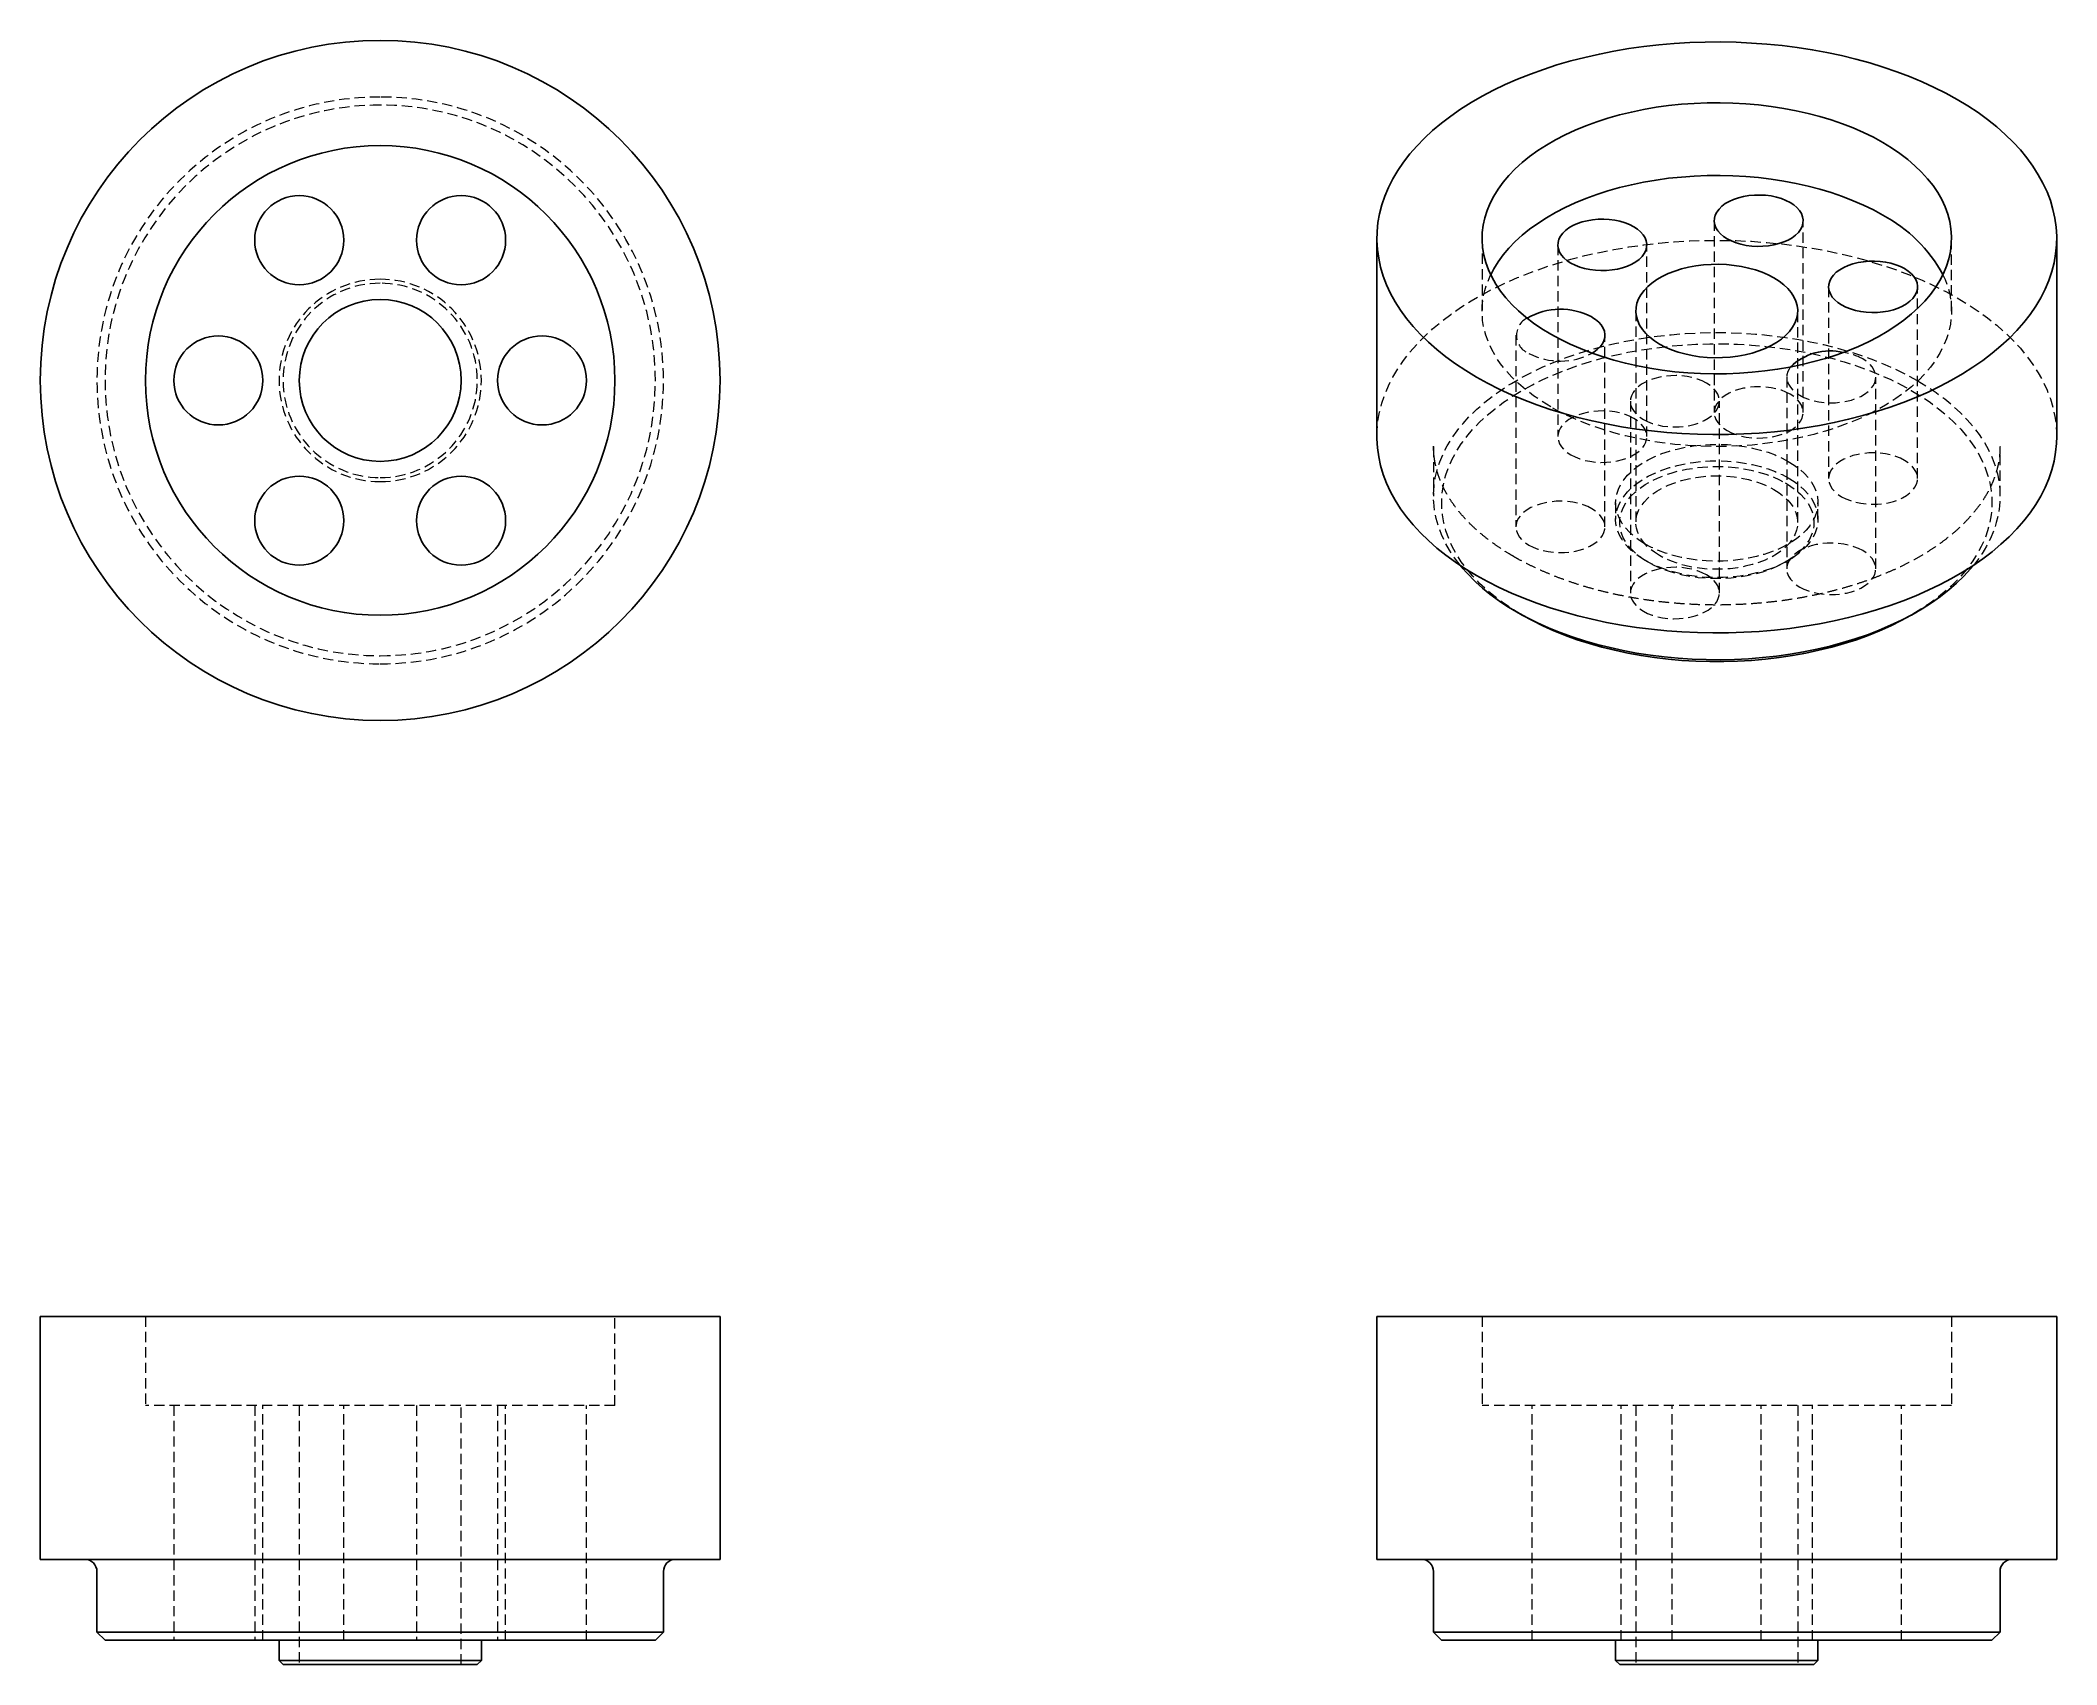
# Model space of a CAD drawing. Header units: millimetres. Extents: x 287 to 536, y 192 to 392.
import ezdxf

# ---------------------------------------------------------------- set-up
doc = ezdxf.new("R2010")
doc.units = ezdxf.units.MM
doc.linetypes.add('HIDDEN', pattern=[1.905, 1.27, -0.635])

msp = doc.modelspace()

# ---------------------------------------------------------------- linework, layer by layer
at = {"color": 7, "linetype": 'HIDDEN', "lineweight": 18}
for p, q in [((494.06, 370.11), (494.06, 346.43)), ((505.06, 346.43), (505.06, 370.11)), ((465.38, 367.94), (465.38, 358.95)), ((474.74, 367.12), (474.74, 343.44)), ((485.74, 343.44), (485.74, 367.12)), ((523.38, 358.95), (523.38, 367.94)), ((508.2, 361.94), (508.2, 338.26)), ((519.2, 338.26), (519.2, 361.94)), ((484.38, 358.95), (484.38, 332.82)), ((504.38, 332.82), (504.38, 358.95)), ((469.56, 355.97), (469.56, 332.29)), ((480.56, 332.29), (480.56, 355.97)), ((503.02, 350.79), (503.02, 327.11)), ((514.02, 327.11), (514.02, 350.79)), ((483.7, 347.8), (483.7, 324.12)), ((494.7, 324.12), (494.7, 347.8)), ((459.38, 342.21), (459.38, 342.26)), ((459.38, 342.21), (459.38, 336.09)), ((529.38, 342.21), (529.38, 342.16)), ((529.38, 336.09), (529.38, 342.21)), ((481.88, 335.27), (481.88, 333.23)), ((506.88, 333.23), (506.88, 335.27)), ((485.89, 327.93), (485.54, 328.13)), ((502.87, 327.93), (503.22, 328.13)), ((300.22, 234.78), (300.22, 223.78)), ((358.22, 223.78), (358.22, 234.78)), ((465.38, 234.78), (465.38, 223.78)), ((523.38, 234.78), (523.38, 223.78)), ((329.22, 223.78), (300.22, 223.78)), ((303.72, 223.78), (303.72, 194.78)), ((313.72, 223.78), (313.72, 194.78)), ((314.72, 194.78), (314.72, 223.78)), ((319.22, 223.78), (319.22, 191.78)), ((324.72, 194.78), (324.72, 223.78)), ((358.22, 223.78), (329.22, 223.78)), ((333.72, 223.78), (333.72, 194.78)), ((339.22, 191.78), (339.22, 223.78)), ((343.72, 223.78), (343.72, 194.78)), ((344.72, 194.78), (344.72, 223.78)), ((354.72, 194.78), (354.72, 223.78)), ((523.38, 223.78), (465.38, 223.78)), ((471.56, 194.78), (471.56, 223.78)), ((482.56, 194.78), (482.56, 223.78)), ((484.38, 223.78), (484.38, 191.78)), ((488.88, 194.78), (488.88, 223.78)), ((499.88, 194.78), (499.88, 223.78)), ((504.38, 223.78), (504.38, 191.78)), ((506.2, 194.78), (506.2, 223.78)), ((517.2, 194.78), (517.2, 223.78))]:
    msp.add_line(p, q, dxfattribs=at)
at = {"color": 7, "linetype": 'Continuous', "lineweight": 25}
for p, q in [((452.38, 367.94), (452.38, 343.44)), ((536.38, 343.44), (536.38, 367.94)), ((470.34, 321.4), (469.63, 321.8)), ((518.43, 321.4), (519.13, 321.81)), ((287.22, 234.78), (287.22, 204.78)), ((329.22, 234.78), (287.22, 234.78)), ((371.22, 234.78), (329.22, 234.78)), ((371.22, 204.78), (371.22, 234.78)), ((452.38, 234.78), (452.38, 204.78)), ((536.38, 234.78), (452.38, 234.78)), ((536.38, 234.78), (536.38, 204.78)), ((329.22, 204.78), (287.22, 204.78)), ((371.22, 204.78), (329.22, 204.78)), ((536.38, 204.78), (452.38, 204.78)), ((294.22, 203.28), (294.22, 195.78)), ((364.22, 195.78), (364.22, 203.28)), ((459.38, 203.28), (459.38, 195.78)), ((529.38, 203.28), (529.38, 195.78)), ((294.22, 195.78), (295.22, 194.78)), ((329.22, 195.78), (294.22, 195.78)), ((329.22, 194.78), (295.22, 194.78)), ((316.72, 194.78), (316.72, 192.28)), ((364.22, 195.78), (329.22, 195.78)), ((363.22, 194.78), (329.22, 194.78)), ((341.72, 192.28), (341.72, 194.78)), ((363.22, 194.78), (364.22, 195.78)), ((460.38, 194.78), (459.38, 195.78)), ((529.38, 195.78), (459.38, 195.78)), ((528.38, 194.78), (460.38, 194.78)), ((481.88, 194.78), (481.88, 192.28)), ((506.88, 194.78), (506.88, 192.28)), ((528.38, 194.78), (529.38, 195.78)), ((316.72, 192.28), (317.22, 191.78)), ((329.22, 192.28), (316.72, 192.28)), ((341.72, 192.28), (329.22, 192.28)), ((341.22, 191.78), (341.72, 192.28)), ((482.38, 191.78), (481.88, 192.28)), ((506.88, 192.28), (481.88, 192.28)), ((506.38, 191.78), (506.88, 192.28)), ((329.22, 191.78), (317.22, 191.78)), ((341.22, 191.78), (329.22, 191.78)), ((506.38, 191.78), (482.38, 191.78))]:
    msp.add_line(p, q, dxfattribs=at)
at = {"color": 7, "linetype": 'Continuous', "lineweight": 25, "flags": 128}
for points in [[(464.68, 350.79), (463.36, 351.59), (462.1, 352.42), (460.91, 353.29), (459.79, 354.18), (458.75, 355.1), (457.77, 356.05), (456.87, 357.03), (456.05, 358.02), (455.31, 359.04), (454.65, 360.08), (454.07, 361.13), (453.57, 362.2), (453.16, 363.27), (452.84, 364.36), (452.6, 365.46), (452.45, 366.56), (452.38, 367.66), (452.4, 368.76), (452.51, 369.87), (452.71, 370.96), (452.99, 372.06), (453.36, 373.14), (453.81, 374.21), (454.35, 375.27), (454.97, 376.31), (455.67, 377.34), (456.45, 378.35), (457.31, 379.33), (458.25, 380.3), (459.26, 381.23), (460.35, 382.14), (461.5, 383.02), (462.72, 383.87), (464.01, 384.69), (465.37, 385.47), (466.78, 386.21), (468.25, 386.92), (469.77, 387.58), (471.35, 388.21), (472.97, 388.79), (474.63, 389.34), (476.34, 389.83), (478.09, 390.28), (479.87, 390.69), (481.67, 391.05), (483.51, 391.36), (485.37, 391.62), (487.24, 391.83), (489.13, 391.99), (491.04, 392.1), (492.95, 392.17), (494.86, 392.18), (496.77, 392.14), (498.68, 392.05), (500.57, 391.92), (502.46, 391.73), (504.32, 391.49), (506.17, 391.21), (507.99, 390.87), (509.79, 390.49), (511.55, 390.06), (513.28, 389.59), (514.96, 389.07), (516.61, 388.51), (518.21, 387.9), (519.76, 387.26), (521.25, 386.57), (522.7, 385.84), (524.08, 385.08)], [(524.08, 385.08), (525.4, 384.28), (526.66, 383.45), (527.85, 382.59), (528.97, 381.69), (530.01, 380.77), (530.99, 379.82), (531.89, 378.84), (532.71, 377.85), (533.45, 376.83), (534.11, 375.79), (534.69, 374.74), (535.19, 373.68), (535.6, 372.6), (535.92, 371.51), (536.16, 370.42), (536.31, 369.31), (536.38, 368.21), (536.36, 367.11), (536.25, 366.01), (536.05, 364.91), (535.77, 363.82), (535.4, 362.73), (534.95, 361.66), (534.41, 360.6), (533.79, 359.56), (533.09, 358.53), (532.31, 357.52), (531.45, 356.54), (530.51, 355.57), (529.5, 354.64), (528.41, 353.73), (527.26, 352.85), (526.04, 352), (524.75, 351.19), (523.39, 350.41), (521.98, 349.66), (520.51, 348.95), (518.99, 348.29), (517.41, 347.66), (515.79, 347.08), (514.13, 346.54), (512.42, 346.04), (510.67, 345.59), (508.89, 345.18), (507.09, 344.83), (505.25, 344.52), (503.39, 344.25), (501.52, 344.04), (499.63, 343.88), (497.72, 343.77), (495.81, 343.7), (493.9, 343.69), (491.99, 343.73), (490.08, 343.82), (488.19, 343.95), (486.3, 344.14), (484.44, 344.38), (482.59, 344.66), (480.77, 345), (478.97, 345.38), (477.21, 345.81), (475.48, 346.28), (473.8, 346.8), (472.15, 347.36), (470.55, 347.97), (469, 348.62), (467.51, 349.3), (466.06, 350.03), (464.68, 350.79)], [(473.87, 356.1), (472.78, 356.77), (471.74, 357.47), (470.78, 358.21), (469.89, 358.97), (469.07, 359.77), (468.33, 360.58), (467.66, 361.42), (467.08, 362.28), (466.59, 363.16), (466.17, 364.05), (465.84, 364.95), (465.6, 365.86), (465.45, 366.78), (465.38, 367.7), (465.4, 368.63), (465.51, 369.55), (465.71, 370.46), (466, 371.37), (466.37, 372.27), (466.82, 373.15), (467.36, 374.02), (467.99, 374.87), (468.69, 375.7), (469.47, 376.51), (470.32, 377.28), (471.25, 378.04), (472.25, 378.76), (473.32, 379.44), (474.45, 380.1), (475.64, 380.71), (476.88, 381.29), (478.19, 381.82), (479.54, 382.32), (480.93, 382.77), (482.37, 383.17), (483.84, 383.53), (485.34, 383.84), (486.87, 384.11), (488.43, 384.32), (490, 384.49), (491.59, 384.6), (493.18, 384.66), (494.78, 384.68), (496.38, 384.64), (497.97, 384.55), (499.55, 384.41), (501.11, 384.22), (502.65, 383.98), (504.17, 383.69), (505.66, 383.36), (507.12, 382.98), (508.53, 382.55), (509.91, 382.08), (511.23, 381.56), (512.51, 381), (513.73, 380.41), (514.89, 379.77)], [(514.89, 379.77), (515.98, 379.1), (517.02, 378.4), (517.98, 377.66), (518.87, 376.9), (519.69, 376.11), (520.43, 375.29), (521.1, 374.45), (521.68, 373.59), (522.17, 372.71), (522.59, 371.82), (522.92, 370.92), (523.16, 370.01), (523.31, 369.09), (523.38, 368.17), (523.36, 367.24), (523.25, 366.32), (523.05, 365.41), (522.76, 364.5), (522.39, 363.6), (521.94, 362.72), (521.4, 361.85), (520.77, 361), (520.07, 360.17), (519.29, 359.37), (518.44, 358.59), (517.51, 357.84), (516.51, 357.12), (515.44, 356.43), (514.31, 355.78), (513.12, 355.16), (511.88, 354.58), (510.57, 354.05), (509.22, 353.55), (507.83, 353.1), (506.39, 352.7), (504.92, 352.34), (503.42, 352.03), (501.89, 351.76), (500.33, 351.55), (498.76, 351.39), (497.17, 351.27), (495.58, 351.21), (493.98, 351.2), (492.38, 351.23), (490.79, 351.32), (489.21, 351.46), (487.65, 351.65), (486.11, 351.89), (484.59, 352.18), (483.1, 352.51), (481.64, 352.9), (480.23, 353.32), (478.85, 353.8), (477.53, 354.31), (476.25, 354.87), (475.03, 355.46), (473.87, 356.1)], [(466.44, 363.44), (466.82, 364.17), (467.36, 365.04), (467.99, 365.89), (468.69, 366.72), (469.47, 367.52), (470.32, 368.3), (471.25, 369.05), (472.25, 369.77), (473.32, 370.46), (474.45, 371.11), (475.64, 371.73), (476.88, 372.31), (478.19, 372.84), (479.54, 373.34), (480.93, 373.79), (482.37, 374.19), (483.84, 374.55), (485.34, 374.86), (486.87, 375.12), (488.43, 375.34), (490, 375.5), (491.59, 375.62), (493.18, 375.68), (494.78, 375.69), (496.38, 375.66), (497.97, 375.57), (499.55, 375.43), (501.11, 375.24), (502.65, 375), (504.17, 374.71), (505.66, 374.38), (507.12, 373.99), (508.53, 373.57), (509.91, 373.09), (511.23, 372.58), (512.51, 372.02), (513.73, 371.43), (514.89, 370.79)], [(503.45, 372.35), (502.93, 372.61), (502.36, 372.84), (501.74, 373.02), (501.09, 373.16), (500.42, 373.24), (499.73, 373.28), (499.04, 373.27), (498.36, 373.2), (497.69, 373.09), (497.06, 372.94), (496.46, 372.73), (495.92, 372.49), (495.43, 372.21), (495.01, 371.89), (494.66, 371.55), (494.38, 371.18), (494.19, 370.8), (494.08, 370.4), (494.06, 370.01), (494.12, 369.61), (494.27, 369.22), (494.51, 368.85), (494.82, 368.49), (495.21, 368.16), (495.67, 367.86)], [(495.67, 367.86), (496.19, 367.6), (496.76, 367.37), (497.37, 367.19), (498.02, 367.06), (498.7, 366.97), (499.38, 366.93), (500.07, 366.95), (500.76, 367.01), (501.42, 367.12), (502.05, 367.28), (502.65, 367.48), (503.19, 367.72), (503.68, 368.01), (504.11, 368.32), (504.46, 368.66), (504.73, 369.03), (504.92, 369.41), (505.03, 369.81), (505.05, 370.21), (504.99, 370.6), (504.84, 370.99), (504.6, 371.37), (504.29, 371.72), (503.9, 372.05), (503.45, 372.35)], [(484.13, 369.36), (483.61, 369.63), (483.04, 369.85), (482.42, 370.03), (481.77, 370.17), (481.1, 370.25), (480.41, 370.29), (479.72, 370.28), (479.04, 370.22), (478.37, 370.11), (477.74, 369.95), (477.15, 369.74), (476.6, 369.5), (476.11, 369.22), (475.69, 368.9), (475.34, 368.56), (475.06, 368.19), (474.87, 367.81), (474.76, 367.42), (474.74, 367.02), (474.81, 366.62), (474.96, 366.23), (475.19, 365.86), (475.5, 365.5), (475.89, 365.17), (476.35, 364.87)], [(476.35, 364.87), (476.87, 364.61), (477.44, 364.38), (478.05, 364.2), (478.7, 364.07), (479.38, 363.98), (480.07, 363.94), (480.76, 363.96), (481.44, 364.02), (482.1, 364.13), (482.73, 364.29), (483.33, 364.49), (483.88, 364.74), (484.36, 365.02), (484.79, 365.33), (485.14, 365.68), (485.41, 366.04), (485.61, 366.43), (485.71, 366.82), (485.74, 367.22), (485.67, 367.61), (485.52, 368), (485.29, 368.38), (484.97, 368.73), (484.58, 369.06), (484.13, 369.36)], [(487.31, 354.87), (486.67, 355.28), (486.1, 355.72), (485.6, 356.19), (485.19, 356.68), (484.85, 357.2), (484.61, 357.73), (484.45, 358.27), (484.38, 358.82), (484.41, 359.37), (484.52, 359.91), (484.72, 360.45), (485.01, 360.97), (485.39, 361.48), (485.84, 361.96), (486.37, 362.41), (486.98, 362.84), (487.65, 363.23), (488.39, 363.58), (489.18, 363.88), (490.01, 364.15), (490.89, 364.36), (491.79, 364.53), (492.72, 364.65), (493.67, 364.71), (494.62, 364.72), (495.57, 364.69), (496.51, 364.59), (497.42, 364.45), (498.32, 364.26), (499.17, 364.02), (499.99, 363.73), (500.75, 363.41), (501.45, 363.04)], [(517.59, 364.19), (517.07, 364.45), (516.5, 364.67), (515.88, 364.86), (515.23, 364.99), (514.56, 365.08), (513.87, 365.12), (513.18, 365.1), (512.5, 365.04), (511.84, 364.93), (511.2, 364.77), (510.61, 364.57), (510.06, 364.32), (509.57, 364.04), (509.15, 363.73), (508.8, 363.38), (508.52, 363.02), (508.33, 362.63), (508.22, 362.24), (508.2, 361.84), (508.27, 361.45), (508.42, 361.06), (508.65, 360.68), (508.96, 360.33), (509.35, 360), (509.81, 359.7)], [(509.81, 359.7), (510.33, 359.43), (510.9, 359.21), (511.51, 359.03), (512.16, 358.89), (512.84, 358.81), (513.53, 358.77), (514.22, 358.78), (514.9, 358.84), (515.56, 358.95), (516.2, 359.11), (516.79, 359.32), (517.34, 359.56), (517.82, 359.84), (518.25, 360.16), (518.6, 360.5), (518.87, 360.87), (519.07, 361.25), (519.17, 361.64), (519.2, 362.04), (519.13, 362.44), (518.98, 362.83), (518.75, 363.2), (518.43, 363.56), (518.04, 363.89), (517.59, 364.19)], [(501.45, 363.04), (502.09, 362.63), (502.66, 362.19), (503.16, 361.72), (503.57, 361.23), (503.91, 360.71), (504.15, 360.18), (504.31, 359.64), (504.38, 359.09), (504.35, 358.54), (504.24, 358), (504.04, 357.46), (503.75, 356.94), (503.37, 356.43), (502.92, 355.95), (502.39, 355.49), (501.78, 355.07), (501.11, 354.68), (500.37, 354.33), (499.58, 354.02), (498.75, 353.76), (497.87, 353.54), (496.97, 353.38), (496.04, 353.26), (495.09, 353.2), (494.14, 353.18), (493.19, 353.22), (492.25, 353.31), (491.34, 353.45), (490.44, 353.65), (489.59, 353.89), (488.77, 354.17), (488.01, 354.5), (487.31, 354.87)], [(478.99, 353.75), (479.19, 353.87), (479.61, 354.18), (479.96, 354.52), (480.24, 354.89), (480.43, 355.27), (480.54, 355.67), (480.56, 356.07), (480.49, 356.46), (480.34, 356.85), (480.11, 357.23), (479.8, 357.58), (479.41, 357.91), (478.95, 358.21)], [(464.68, 326.29), (463.36, 327.09), (462.1, 327.92), (460.91, 328.79), (459.79, 329.68), (458.75, 330.61), (457.77, 331.56), (456.87, 332.53), (456.05, 333.53), (455.31, 334.54), (454.65, 335.58), (454.07, 336.63), (453.57, 337.7), (453.16, 338.78), (452.84, 339.86), (452.6, 340.96), (452.45, 342.06), (452.38, 343.16), (452.38, 343.44)], [(536.38, 343.44), (536.36, 342.61), (536.25, 341.51), (536.05, 340.41), (535.77, 339.32), (535.4, 338.24), (534.95, 337.16), (534.41, 336.1), (533.79, 335.06), (533.09, 334.03), (532.31, 333.03), (531.45, 332.04), (530.51, 331.08), (529.5, 330.14), (528.41, 329.23), (527.26, 328.35), (526.04, 327.5), (524.75, 326.69), (523.39, 325.91), (521.98, 325.16), (520.51, 324.46), (518.99, 323.79), (517.41, 323.17), (515.79, 322.58), (514.13, 322.04), (512.42, 321.54), (510.67, 321.09), (508.89, 320.69), (507.09, 320.33), (505.25, 320.02), (503.39, 319.76), (501.52, 319.55), (499.63, 319.38), (497.72, 319.27), (495.81, 319.21), (493.9, 319.19), (491.99, 319.23), (490.08, 319.32), (488.19, 319.46), (486.3, 319.65), (484.44, 319.88), (482.59, 320.17), (480.77, 320.5), (478.97, 320.88), (477.21, 321.31), (475.48, 321.79), (473.8, 322.31), (472.15, 322.87), (470.55, 323.47), (469, 324.12), (467.51, 324.81), (466.06, 325.53), (464.68, 326.29)], [(526.09, 327.54), (525.72, 327.1), (524.91, 326.21), (524.02, 325.34), (523.05, 324.5), (522.01, 323.69), (520.91, 322.91), (519.74, 322.16), (518.5, 321.45), (517.21, 320.78), (515.86, 320.14), (514.46, 319.54), (513, 318.98), (511.5, 318.47), (509.96, 318), (508.38, 317.57), (506.76, 317.19), (505.11, 316.86), (503.44, 316.57), (501.74, 316.34), (500.03, 316.15), (498.3, 316.01), (496.56, 315.92), (494.82, 315.89), (493.07, 315.9), (491.33, 315.96), (489.6, 316.08), (487.87, 316.24), (486.17, 316.45), (484.48, 316.71), (482.82, 317.02), (481.19, 317.38), (479.59, 317.78), (478.03, 318.23), (476.5, 318.72), (475.03, 319.26), (473.6, 319.83), (472.22, 320.45), (470.9, 321.11), (469.63, 321.8)], [(518.43, 321.4), (518.42, 321.4), (517.17, 320.71), (515.87, 320.06), (514.5, 319.45), (513.09, 318.89), (511.63, 318.36), (510.12, 317.88), (508.58, 317.44), (506.99, 317.05), (505.38, 316.7), (503.73, 316.4), (502.07, 316.15), (500.38, 315.95), (498.68, 315.8), (496.96, 315.7), (495.24, 315.65), (493.52, 315.65), (491.8, 315.7), (490.08, 315.8), (488.38, 315.95), (486.69, 316.15), (485.03, 316.4), (483.38, 316.7), (481.77, 317.05), (480.18, 317.44), (478.64, 317.88), (477.13, 318.36), (475.67, 318.89), (474.26, 319.45), (472.89, 320.06), (471.59, 320.71), (470.34, 321.4)]]:
    msp.add_lwpolyline(points, dxfattribs=at)
at = {"color": 7, "linetype": 'HIDDEN', "lineweight": 18, "flags": 128}
for points in [[(452.38, 343.44), (452.4, 344.27), (452.51, 345.37), (452.71, 346.47), (452.99, 347.56), (453.36, 348.64), (453.81, 349.71), (454.35, 350.77), (454.97, 351.82), (455.67, 352.85), (456.45, 353.85), (457.31, 354.84), (458.25, 355.8), (459.26, 356.74), (460.35, 357.65), (461.5, 358.53), (462.72, 359.37), (464.01, 360.19), (465.37, 360.97), (466.78, 361.71), (468.25, 362.42), (469.77, 363.09), (471.35, 363.71), (472.97, 364.3), (474.63, 364.84), (476.34, 365.34), (478.09, 365.79), (479.87, 366.19), (481.67, 366.55), (483.51, 366.86), (485.37, 367.12), (487.24, 367.33), (489.13, 367.5), (491.04, 367.61), (492.95, 367.67), (494.86, 367.68), (496.77, 367.65), (498.68, 367.56), (500.57, 367.42), (502.46, 367.23), (504.32, 367), (506.17, 366.71), (507.99, 366.38), (509.79, 366), (511.55, 365.57), (513.28, 365.09), (514.96, 364.57), (516.61, 364.01), (518.21, 363.41), (519.76, 362.76), (521.25, 362.07), (522.7, 361.35), (524.08, 360.58)], [(473.87, 347.12), (472.78, 347.79), (471.74, 348.49), (470.78, 349.23), (469.89, 349.99), (469.07, 350.78), (468.33, 351.6), (467.66, 352.44), (467.08, 353.3), (466.59, 354.18), (466.17, 355.07), (465.84, 355.97), (465.6, 356.88), (465.45, 357.8), (465.38, 358.72), (465.4, 359.65), (465.51, 360.57), (465.71, 361.48), (466, 362.39), (466.37, 363.29), (466.44, 363.44)], [(522.32, 363.44), (522.59, 362.84), (522.92, 361.94), (523.16, 361.02), (523.31, 360.11), (523.38, 359.18), (523.36, 358.26), (523.25, 357.34), (523.05, 356.43), (522.76, 355.52), (522.39, 354.62), (521.94, 353.74), (521.4, 352.87), (520.77, 352.02), (520.07, 351.19), (519.29, 350.38), (518.44, 349.6), (517.51, 348.85), (516.51, 348.13), (515.44, 347.45), (514.31, 346.79), (513.12, 346.18), (511.88, 345.6), (510.57, 345.07), (509.22, 344.57), (507.83, 344.12), (506.39, 343.72), (504.92, 343.36), (503.42, 343.05), (501.89, 342.78), (500.33, 342.57), (498.76, 342.4), (497.17, 342.29), (495.58, 342.23), (493.98, 342.21), (492.38, 342.25), (490.79, 342.34), (489.21, 342.48), (487.65, 342.67), (486.11, 342.91), (484.59, 343.2), (483.1, 343.53), (481.64, 343.91), (480.23, 344.34), (478.85, 344.81), (477.53, 345.33), (476.25, 345.89), (475.03, 346.48), (473.87, 347.12)], [(524.08, 360.58), (525.4, 359.79), (526.66, 358.95), (527.85, 358.09), (528.97, 357.2), (530.01, 356.27), (530.99, 355.32), (531.89, 354.35), (532.71, 353.35), (533.45, 352.33), (534.11, 351.3), (534.69, 350.25), (535.19, 349.18), (535.6, 348.1), (535.92, 347.01), (536.16, 345.92), (536.31, 344.82), (536.38, 343.72), (536.38, 343.44)], [(462.67, 327.54), (462.66, 327.55), (461.96, 328.47), (461.34, 329.42), (460.81, 330.38), (460.36, 331.35), (459.99, 332.33), (459.71, 333.33), (459.51, 334.33), (459.4, 335.34), (459.38, 336.34), (459.45, 337.35), (459.6, 338.35), (459.84, 339.35), (460.16, 340.34), (460.57, 341.32), (461.07, 342.29), (461.64, 343.24), (462.3, 344.17), (463.04, 345.08), (463.85, 345.97), (464.74, 346.84), (465.71, 347.68), (466.75, 348.49), (467.85, 349.27), (469.02, 350.02), (470.26, 350.73), (471.55, 351.41), (472.9, 352.04), (474.3, 352.64), (475.76, 353.2), (477.26, 353.71), (478.8, 354.18), (480.38, 354.61), (482, 354.99), (483.65, 355.32), (485.32, 355.61), (487.02, 355.84), (488.73, 356.03), (490.46, 356.17), (492.2, 356.26), (493.94, 356.29), (495.69, 356.28), (497.43, 356.22), (499.16, 356.11), (500.89, 355.94), (502.59, 355.73), (504.28, 355.47), (505.94, 355.16), (507.57, 354.81), (509.17, 354.4), (510.73, 353.95), (512.26, 353.46), (513.73, 352.93), (515.16, 352.35), (516.54, 351.73), (517.86, 351.07), (519.13, 350.38)], [(470.34, 321.4), (469.15, 322.12), (468.03, 322.87), (466.98, 323.66), (465.99, 324.47), (465.08, 325.32), (464.24, 326.19), (463.49, 327.08), (462.81, 327.99), (462.21, 328.93), (461.69, 329.87), (461.26, 330.84), (460.91, 331.81), (460.65, 332.79), (460.48, 333.78), (460.39, 334.78), (460.39, 335.77), (460.48, 336.76), (460.65, 337.75), (460.91, 338.74), (461.26, 339.71), (461.69, 340.67), (462.21, 341.62), (462.81, 342.55), (463.49, 343.47), (464.24, 344.36), (465.08, 345.23), (465.99, 346.08), (466.98, 346.89), (468.03, 347.68), (469.15, 348.43), (470.34, 349.15), (471.59, 349.84), (472.89, 350.49), (474.26, 351.09), (475.67, 351.66), (477.13, 352.19), (478.64, 352.67), (480.18, 353.11), (481.77, 353.5), (483.38, 353.85), (485.03, 354.14), (486.69, 354.39), (488.38, 354.59), (490.08, 354.74), (491.8, 354.85), (493.52, 354.9), (495.24, 354.9), (496.96, 354.85), (498.68, 354.74), (500.38, 354.59), (502.07, 354.39), (503.73, 354.14), (505.38, 353.85), (506.99, 353.5), (508.58, 353.11), (510.12, 352.67), (511.63, 352.19), (513.09, 351.66), (514.5, 351.09), (515.87, 350.49), (517.17, 349.84), (518.42, 349.15)], [(503.46, 352.04), (503.35, 351.87), (503.15, 351.48), (503.05, 351.09), (503.02, 350.69), (503.09, 350.29), (503.24, 349.9), (503.47, 349.53), (503.79, 349.17), (504.18, 348.84), (504.63, 348.54)], [(504.63, 348.54), (505.15, 348.28), (505.72, 348.06), (506.34, 347.88), (506.99, 347.74), (507.66, 347.65), (508.35, 347.62), (509.04, 347.63), (509.72, 347.69), (510.39, 347.8), (511.02, 347.96), (511.61, 348.16), (512.16, 348.41), (512.65, 348.69), (513.07, 349), (513.42, 349.35), (513.7, 349.71), (513.89, 350.1), (514, 350.49), (514.02, 350.89), (513.95, 351.29), (513.8, 351.68), (513.57, 352.05), (513.26, 352.41), (512.87, 352.74), (512.41, 353.03)], [(493.09, 350.05), (492.57, 350.31), (492, 350.53), (491.39, 350.72), (490.74, 350.85), (490.06, 350.94), (489.38, 350.97), (488.69, 350.96), (488, 350.9), (487.34, 350.79), (486.71, 350.63), (486.11, 350.43), (485.57, 350.18), (485.08, 349.9), (484.65, 349.59), (484.3, 349.24), (484.03, 348.88), (483.84, 348.49), (483.73, 348.1), (483.71, 347.7), (483.77, 347.3), (483.92, 346.92), (484.16, 346.54), (484.47, 346.19), (484.86, 345.86), (485.31, 345.56)], [(485.31, 345.56), (485.83, 345.29), (486.4, 345.07), (487.02, 344.89), (487.67, 344.75), (488.34, 344.67), (489.03, 344.63), (489.72, 344.64), (490.4, 344.7), (491.07, 344.81), (491.7, 344.97), (492.3, 345.18), (492.84, 345.42), (493.33, 345.7), (493.75, 346.02), (494.1, 346.36), (494.38, 346.73), (494.57, 347.11), (494.68, 347.5), (494.7, 347.9), (494.64, 348.3), (494.49, 348.69), (494.25, 349.06), (493.94, 349.42), (493.55, 349.75), (493.09, 350.05)], [(503.45, 348.67), (502.93, 348.94), (502.36, 349.16), (501.74, 349.34), (501.09, 349.48), (500.42, 349.56), (499.73, 349.6), (499.04, 349.59), (498.36, 349.52), (497.69, 349.41), (497.06, 349.26), (496.46, 349.05), (495.92, 348.81), (495.43, 348.53), (495.01, 348.21), (494.66, 347.87), (494.38, 347.5), (494.19, 347.12), (494.08, 346.73), (494.06, 346.33), (494.12, 345.93), (494.27, 345.54), (494.51, 345.17), (494.82, 344.81), (495.21, 344.48), (495.67, 344.18)], [(518.42, 349.15), (519.61, 348.43), (520.73, 347.68), (521.78, 346.89), (522.77, 346.08), (523.68, 345.23), (524.52, 344.36), (525.27, 343.47), (525.95, 342.55), (526.55, 341.62), (527.07, 340.67), (527.5, 339.71), (527.85, 338.74), (528.11, 337.75), (528.28, 336.76), (528.37, 335.77), (528.37, 334.78), (528.28, 333.78), (528.11, 332.79), (527.85, 331.81), (527.5, 330.84), (527.07, 329.87), (526.55, 328.93), (525.95, 327.99), (525.27, 327.08), (524.52, 326.19), (523.68, 325.32), (522.77, 324.47), (521.78, 323.66), (520.73, 322.87), (519.61, 322.12), (518.43, 321.4)], [(519.13, 350.38), (520.33, 349.65), (521.47, 348.88), (522.54, 348.09), (523.54, 347.26), (524.47, 346.41), (525.32, 345.53), (526.1, 344.63), (526.8, 343.71), (527.42, 342.76), (527.95, 341.8), (528.4, 340.83), (528.77, 339.85), (529.05, 338.85), (529.25, 337.85), (529.36, 336.85), (529.38, 335.84), (529.31, 334.83), (529.16, 333.83), (528.92, 332.83), (528.6, 331.84), (528.19, 330.86), (527.69, 329.89), (527.12, 328.94), (526.46, 328.01), (526.09, 327.54)], [(484.13, 345.68), (483.61, 345.95), (483.04, 346.17), (482.42, 346.35), (481.77, 346.49), (481.1, 346.57), (480.41, 346.61), (479.72, 346.6), (479.04, 346.54), (478.37, 346.43), (477.74, 346.27), (477.15, 346.06), (476.6, 345.82), (476.11, 345.54), (475.69, 345.22), (475.34, 344.88), (475.06, 344.51), (474.87, 344.13), (474.76, 343.74), (474.74, 343.34), (474.81, 342.94), (474.96, 342.55), (475.19, 342.18), (475.5, 341.82), (475.89, 341.49), (476.35, 341.19)], [(495.67, 344.18), (496.19, 343.92), (496.76, 343.69), (497.37, 343.51), (498.02, 343.38), (498.7, 343.29), (499.38, 343.25), (500.07, 343.27), (500.76, 343.33), (501.42, 343.44), (502.05, 343.6), (502.65, 343.8), (503.19, 344.04), (503.68, 344.33), (504.11, 344.64), (504.46, 344.98), (504.73, 345.35), (504.92, 345.73), (505.03, 346.13), (505.05, 346.53), (504.99, 346.92), (504.84, 347.31), (504.6, 347.69), (504.29, 348.04), (503.9, 348.37), (503.45, 348.67)], [(476.35, 341.19), (476.87, 340.93), (477.44, 340.71), (478.05, 340.52), (478.7, 340.39), (479.38, 340.3), (480.07, 340.26), (480.76, 340.28), (481.44, 340.34), (482.1, 340.45), (482.73, 340.61), (483.33, 340.81), (483.88, 341.06), (484.36, 341.34), (484.79, 341.65), (485.14, 342), (485.41, 342.36), (485.61, 342.75), (485.71, 343.14), (485.74, 343.54), (485.67, 343.93), (485.52, 344.32), (485.29, 344.7), (484.97, 345.05), (484.58, 345.38), (484.13, 345.68)], [(485.54, 330.17), (484.82, 330.62), (484.17, 331.11), (483.6, 331.62), (483.1, 332.16), (482.69, 332.73), (482.35, 333.31), (482.11, 333.9), (481.95, 334.51), (481.88, 335.12), (481.91, 335.73), (482.02, 336.34), (482.22, 336.94), (482.51, 337.53), (482.88, 338.11), (483.34, 338.66), (483.88, 339.19), (484.49, 339.69), (485.17, 340.16), (485.92, 340.59), (486.74, 340.98), (487.6, 341.34), (488.52, 341.65), (489.47, 341.91), (490.47, 342.13), (491.49, 342.29), (492.53, 342.41), (493.58, 342.48), (494.65, 342.49), (495.7, 342.45), (496.75, 342.36), (497.79, 342.22), (498.79, 342.03), (499.77, 341.78), (500.71, 341.5), (501.6, 341.17), (502.44, 340.79), (503.22, 340.38)], [(517.59, 340.51), (517.07, 340.77), (516.5, 341), (515.88, 341.18), (515.23, 341.31), (514.56, 341.4), (513.87, 341.44), (513.18, 341.42), (512.5, 341.36), (511.84, 341.25), (511.2, 341.09), (510.61, 340.89), (510.06, 340.64), (509.57, 340.36), (509.15, 340.05), (508.8, 339.7), (508.52, 339.34), (508.33, 338.95), (508.22, 338.56), (508.2, 338.16), (508.27, 337.77), (508.42, 337.38), (508.65, 337), (508.96, 336.65), (509.35, 336.32), (509.81, 336.02)], [(485.54, 328.13), (484.82, 328.58), (484.17, 329.07), (483.6, 329.58), (483.1, 330.12), (482.69, 330.68), (482.35, 331.27), (482.11, 331.86), (481.95, 332.47), (481.88, 333.08), (481.91, 333.69), (482.02, 334.3), (482.22, 334.9), (482.51, 335.49), (482.88, 336.06), (483.34, 336.62), (483.88, 337.15), (484.49, 337.65), (485.17, 338.11), (485.92, 338.55), (486.74, 338.94), (487.6, 339.3), (488.52, 339.61), (489.47, 339.87), (490.47, 340.09), (491.49, 340.25), (492.53, 340.37), (493.58, 340.43), (494.65, 340.45), (495.7, 340.41), (496.75, 340.32), (497.79, 340.18), (498.79, 339.98), (499.77, 339.74), (500.71, 339.46), (501.6, 339.12), (502.44, 338.75), (503.22, 338.34)], [(485.89, 327.93), (485.21, 328.36), (484.58, 328.82), (484.03, 329.32), (483.55, 329.84), (483.15, 330.38), (482.83, 330.94), (482.6, 331.51), (482.45, 332.09), (482.38, 332.68), (482.4, 333.27), (482.51, 333.85), (482.71, 334.43), (482.98, 334.99), (483.34, 335.54), (483.78, 336.07), (484.3, 336.58), (484.89, 337.06), (485.54, 337.51), (486.26, 337.93), (487.04, 338.31), (487.87, 338.64), (488.75, 338.94), (489.67, 339.2), (490.62, 339.4), (491.6, 339.56), (492.6, 339.68), (493.62, 339.74), (494.63, 339.75), (495.65, 339.71), (496.66, 339.63), (497.65, 339.49), (498.62, 339.31), (499.55, 339.07), (500.45, 338.8), (501.31, 338.48), (502.12, 338.12), (502.87, 337.72)], [(503.22, 340.38), (503.94, 339.93), (504.59, 339.44), (505.16, 338.93), (505.66, 338.39), (506.07, 337.82), (506.41, 337.24), (506.65, 336.64), (506.81, 336.04), (506.88, 335.43), (506.85, 334.81), (506.74, 334.21), (506.54, 333.6), (506.25, 333.01), (505.88, 332.44), (505.42, 331.89), (504.88, 331.36), (504.27, 330.86), (503.59, 330.39), (502.84, 329.96), (502.02, 329.56), (501.16, 329.21), (500.24, 328.9), (499.29, 328.64), (498.29, 328.42), (497.27, 328.25), (496.23, 328.14), (495.18, 328.07), (494.11, 328.06), (493.06, 328.1), (492.01, 328.19), (490.97, 328.33), (489.97, 328.52), (488.99, 328.76), (488.05, 329.05), (487.16, 329.38), (486.32, 329.76), (485.54, 330.17)], [(509.81, 336.02), (510.33, 335.75), (510.9, 335.53), (511.51, 335.35), (512.16, 335.21), (512.84, 335.13), (513.53, 335.09), (514.22, 335.1), (514.9, 335.16), (515.56, 335.27), (516.2, 335.43), (516.79, 335.64), (517.34, 335.88), (517.82, 336.16), (518.25, 336.48), (518.6, 336.82), (518.87, 337.19), (519.07, 337.57), (519.17, 337.96), (519.2, 338.36), (519.13, 338.76), (518.98, 339.15), (518.75, 339.52), (518.43, 339.88), (518.04, 340.21), (517.59, 340.51)], [(487.31, 328.74), (486.67, 329.15), (486.1, 329.59), (485.6, 330.06), (485.19, 330.55), (484.85, 331.07), (484.61, 331.6), (484.45, 332.14), (484.38, 332.69), (484.41, 333.24), (484.52, 333.78), (484.72, 334.32), (485.01, 334.84), (485.39, 335.35), (485.84, 335.83), (486.37, 336.28), (486.98, 336.71), (487.65, 337.1), (488.39, 337.45), (489.18, 337.75), (490.01, 338.02), (490.89, 338.23), (491.79, 338.4), (492.72, 338.52), (493.67, 338.58), (494.62, 338.6), (495.57, 338.56), (496.51, 338.47), (497.42, 338.32), (498.32, 338.13), (499.17, 337.89), (499.99, 337.61), (500.75, 337.28), (501.45, 336.91)], [(503.22, 338.34), (503.94, 337.88), (504.59, 337.4), (505.16, 336.88), (505.66, 336.34), (506.07, 335.78), (506.41, 335.2), (506.65, 334.6), (506.81, 334), (506.88, 333.39), (506.85, 332.77), (506.74, 332.16), (506.54, 331.56), (506.25, 330.97), (505.88, 330.4), (505.42, 329.85), (504.88, 329.32), (504.27, 328.82), (503.59, 328.35), (502.84, 327.92), (502.02, 327.52), (501.16, 327.17), (500.24, 326.86), (499.29, 326.6), (498.29, 326.38), (497.27, 326.21), (496.23, 326.1), (495.18, 326.03), (494.11, 326.02), (493.06, 326.06), (492.01, 326.15), (490.97, 326.29), (489.97, 326.48), (488.99, 326.72), (488.05, 327.01), (487.16, 327.34), (486.32, 327.72), (485.54, 328.13)], [(502.87, 337.72), (503.55, 337.29), (504.18, 336.82), (504.73, 336.33), (505.21, 335.81), (505.61, 335.27), (505.93, 334.71), (506.16, 334.14), (506.31, 333.56), (506.38, 332.97), (506.36, 332.38), (506.25, 331.8), (506.05, 331.22), (505.78, 330.66), (505.42, 330.11), (504.98, 329.58), (504.46, 329.07), (503.87, 328.59), (503.22, 328.14), (502.5, 327.72), (501.72, 327.34), (500.89, 327), (500.01, 326.71), (499.09, 326.45), (498.14, 326.25), (497.16, 326.08), (496.16, 325.97), (495.14, 325.91), (494.13, 325.9), (493.11, 325.94), (492.1, 326.02), (491.11, 326.16), (490.14, 326.34), (489.21, 326.57), (488.31, 326.85), (487.45, 327.17), (486.64, 327.53), (485.89, 327.93)], [(501.45, 336.91), (502.09, 336.5), (502.66, 336.06), (503.16, 335.59), (503.57, 335.1), (503.91, 334.58), (504.15, 334.05), (504.31, 333.51), (504.38, 332.96), (504.35, 332.41), (504.24, 331.87), (504.04, 331.33), (503.75, 330.81), (503.37, 330.3), (502.92, 329.82), (502.39, 329.36), (501.78, 328.94), (501.11, 328.55), (500.37, 328.2), (499.58, 327.9), (498.75, 327.63), (497.87, 327.42), (496.97, 327.25), (496.04, 327.13), (495.09, 327.07), (494.14, 327.05), (493.19, 327.09), (492.25, 327.18), (491.34, 327.33), (490.44, 327.52), (489.59, 327.76), (488.77, 328.04), (488.01, 328.37), (487.31, 328.74)], [(478.95, 334.53), (478.43, 334.79), (477.86, 335.02), (477.25, 335.2), (476.6, 335.33), (475.92, 335.42), (475.23, 335.46), (474.54, 335.45), (473.86, 335.38), (473.2, 335.27), (472.56, 335.11), (471.97, 334.91), (471.42, 334.67), (470.94, 334.39), (470.51, 334.07), (470.16, 333.73), (469.89, 333.36), (469.69, 332.98), (469.59, 332.58), (469.56, 332.19), (469.63, 331.79), (469.78, 331.4), (470.01, 331.02), (470.33, 330.67), (470.72, 330.34), (471.17, 330.04)], [(471.17, 330.04), (471.69, 329.78), (472.26, 329.55), (472.88, 329.37), (473.53, 329.24), (474.2, 329.15), (474.89, 329.11), (475.58, 329.12), (476.26, 329.19), (476.92, 329.3), (477.56, 329.46), (478.15, 329.66), (478.7, 329.9), (479.19, 330.19), (479.61, 330.5), (479.96, 330.84), (480.24, 331.21), (480.43, 331.59), (480.54, 331.99), (480.56, 332.39), (480.49, 332.78), (480.34, 333.17), (480.11, 333.55), (479.8, 333.9), (479.41, 334.23), (478.95, 334.53)], [(512.41, 329.36), (511.89, 329.62), (511.32, 329.84), (510.71, 330.02), (510.06, 330.16), (509.38, 330.25), (508.69, 330.28), (508, 330.27), (507.32, 330.21), (506.66, 330.1), (506.03, 329.94), (505.43, 329.74), (504.88, 329.49), (504.4, 329.21), (503.97, 328.89), (503.62, 328.55), (503.35, 328.19), (503.15, 327.8), (503.05, 327.41), (503.02, 327.01), (503.09, 326.61), (503.24, 326.22), (503.47, 325.85), (503.79, 325.49), (504.18, 325.16), (504.63, 324.86)], [(504.63, 324.86), (505.15, 324.6), (505.72, 324.38), (506.34, 324.2), (506.99, 324.06), (507.66, 323.97), (508.35, 323.94), (509.04, 323.95), (509.72, 324.01), (510.39, 324.12), (511.02, 324.28), (511.61, 324.48), (512.16, 324.73), (512.65, 325.01), (513.07, 325.33), (513.42, 325.67), (513.7, 326.03), (513.89, 326.42), (514, 326.81), (514.02, 327.21), (513.95, 327.61), (513.8, 328), (513.57, 328.37), (513.26, 328.73), (512.87, 329.06), (512.41, 329.36)], [(493.09, 326.37), (492.57, 326.63), (492, 326.85), (491.39, 327.04), (490.74, 327.17), (490.06, 327.26), (489.38, 327.3), (488.69, 327.28), (488, 327.22), (487.34, 327.11), (486.71, 326.95), (486.11, 326.75), (485.57, 326.5), (485.08, 326.22), (484.65, 325.91), (484.3, 325.56), (484.03, 325.2), (483.84, 324.81), (483.73, 324.42), (483.71, 324.02), (483.77, 323.62), (483.92, 323.24), (484.16, 322.86), (484.47, 322.51), (484.86, 322.18), (485.31, 321.88)], [(485.31, 321.88), (485.83, 321.61), (486.4, 321.39), (487.02, 321.21), (487.67, 321.07), (488.34, 320.99), (489.03, 320.95), (489.72, 320.96), (490.4, 321.02), (491.07, 321.13), (491.7, 321.29), (492.3, 321.5), (492.84, 321.74), (493.33, 322.02), (493.75, 322.34), (494.1, 322.68), (494.38, 323.05), (494.57, 323.43), (494.68, 323.82), (494.7, 324.22), (494.64, 324.62), (494.49, 325.01), (494.25, 325.38), (493.94, 325.74), (493.55, 326.07), (493.09, 326.37)]]:
    msp.add_lwpolyline(points, dxfattribs=at)
at = {"color": 7, "linetype": 'Continuous', "lineweight": 25}
for centre, radius, start, end in [((329.22, 350.38), 42, 90, 270), ((329.22, 350.38), 42, 270, 90), ((329.22, 350.38), 29, 90, 270), ((329.22, 350.38), 29, 270, 90), ((319.22, 367.7), 5.5, 90, 270), ((319.22, 367.7), 5.5, 270, 90), ((339.22, 367.7), 5.5, 90, 270), ((339.22, 367.7), 5.5, 270, 90), ((506.65, 355.03), 17.78, 28.2341, 62.4176), ((329.22, 350.38), 10, 90, 270), ((329.22, 350.38), 10, 270, 90), ((475.08, 350.83), 8.34, 62.3052, 119.6704), ((309.22, 350.38), 5.5, 90, 270), ((309.22, 350.38), 5.5, 270, 90), ((349.22, 350.38), 5.5, 90, 270), ((349.22, 350.38), 5.5, 270, 90), ((508.39, 346.97), 7.06, 76.5368, 134.2024), ((319.22, 333.06), 5.5, 90, 270), ((319.22, 333.06), 5.5, 270, 90), ((339.22, 333.06), 5.5, 90, 270), ((339.22, 333.06), 5.5, 270, 90), ((481.49, 343.29), 24.54, 219.9133, 241.105), ((292.72, 203.28), 1.5, 0, 90), ((365.72, 203.28), 1.5, 90, 180), ((457.88, 203.28), 1.5, 0, 90), ((530.88, 203.28), 1.5, 90, 180)]:
    msp.add_arc(centre, radius, start, end, dxfattribs=at)
at = {"color": 7, "linetype": 'HIDDEN', "lineweight": 18}
for centre, radius, start, end in [((329.22, 350.38), 35, 90, 270), ((329.22, 350.38), 34, 90, 270), ((329.22, 350.38), 35, 270, 90), ((329.22, 350.38), 34, 270, 90), ((329.22, 350.38), 12.5, 90, 270), ((329.22, 350.38), 12, 90, 270), ((329.22, 350.38), 12.5, 270, 90), ((329.22, 350.38), 12, 270, 90), ((472.01, 355.95), 2.38, 116.5978, 249.3257), ((508.91, 346.64), 7.29, 61.321, 81.1554), ((475.06, 361.17), 8.4, 242.4375, 297.9261)]:
    msp.add_arc(centre, radius, start, end, dxfattribs=at)
for points, knots in [([(469.32, 328.61), (469.12, 328.73), (468.55, 329.07), (467.64, 329.65), (466.61, 330.36), (465.65, 331.1), (464.75, 331.86), (463.91, 332.64), (463.15, 333.44), (462.45, 334.26), (461.82, 335.09), (461.26, 335.93), (460.77, 336.79), (460.35, 337.66), (460.01, 338.53), (459.74, 339.42), (459.54, 340.32), (459.42, 341.22), (459.37, 341.87), (459.38, 342.21), (459.39, 342.26)], [0, 0, 0, 0, 0.031026, 0.09015, 0.149257, 0.20836, 0.267471, 0.326612, 0.385811, 0.4451, 0.504523, 0.564129, 0.623974, 0.684117, 0.744614, 0.80551, 0.866823, 0.928535, 0.990578, 1, 1, 1, 1]), ([(529.37, 342.17), (529.37, 341.91), (529.36, 341.35), (529.25, 340.49), (529.07, 339.58), (528.8, 338.68), (528.47, 337.79), (528.05, 336.91), (527.57, 336.04), (527.01, 335.18), (526.38, 334.34), (525.68, 333.52), (524.92, 332.72), (524.09, 331.93), (523.19, 331.16), (522.23, 330.42), (521.21, 329.7), (520.13, 329.01), (518.99, 328.35), (517.8, 327.72), (516.55, 327.11), (515.25, 326.54), (513.91, 326.01), (512.52, 325.51), (511.1, 325.04), (509.63, 324.62), (508.13, 324.23), (506.6, 323.88), (505.04, 323.58), (503.45, 323.31), (501.85, 323.09), (500.23, 322.92), (498.59, 322.78), (496.95, 322.69), (495.3, 322.64), (493.65, 322.64), (492, 322.68), (490.35, 322.77), (488.71, 322.9), (487.09, 323.07), (485.48, 323.29), (483.9, 323.55), (482.34, 323.85), (480.8, 324.19), (479.29, 324.57), (477.82, 324.99), (476.39, 325.45), (475, 325.95), (473.65, 326.48), (472.35, 327.05), (471.1, 327.65), (470.09, 328.17), (469.52, 328.5), (469.32, 328.61)], [0, 0, 0, 0, 0.017569, 0.038282, 0.058941, 0.0795, 0.099933, 0.12023, 0.140394, 0.160439, 0.180383, 0.200245, 0.220045, 0.239798, 0.259518, 0.279218, 0.298906, 0.318589, 0.338272, 0.357957, 0.377649, 0.397349, 0.417058, 0.436777, 0.456506, 0.476245, 0.495993, 0.515749, 0.535514, 0.555286, 0.575064, 0.594847, 0.614634, 0.634424, 0.654217, 0.674011, 0.693804, 0.713597, 0.733387, 0.753174, 0.772956, 0.792733, 0.812503, 0.832266, 0.852021, 0.871766, 0.891501, 0.911225, 0.930937, 0.950638, 0.970328, 0.990006, 1, 1, 1, 1])]:
    msp.add_open_spline(points, degree=3, knots=knots, dxfattribs=at)

doc.saveas('drawing.dxf')
